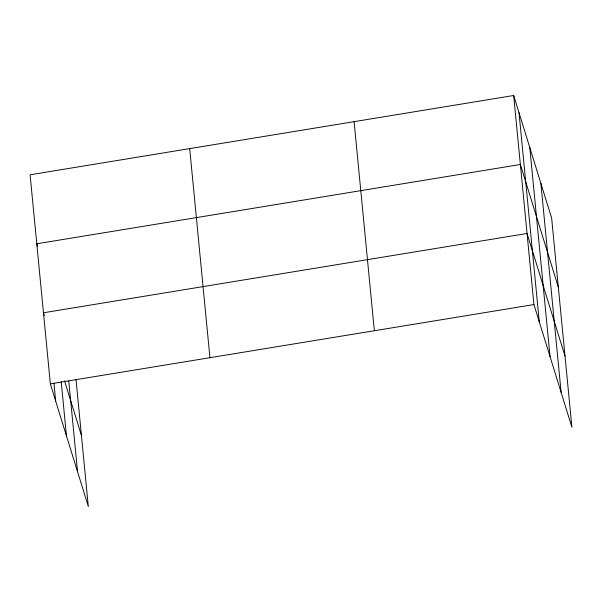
<?xml version="1.0" encoding="UTF-8"?>
<svg xmlns="http://www.w3.org/2000/svg" width="602" height="602" viewBox="0 0 602 602"><rect width="100%" height="100%" fill="white"/><g stroke="black" fill="none" stroke-linecap="round" stroke-linejoin="round"><path stroke-width="0.9" d="M513.679 95.492L533.936 304.567L571.9 427.217L551.643 218.135L513.679 95.492L30.1 174.783L50.357 383.865L88.321 506.508L76.01 379.478M50.357 383.865L533.936 304.567M558.332 287.131L520.361 164.489L36.782 243.78L37.587 246.368M565.015 356.128L527.051 233.486L43.472 312.777L44.27 315.358M64.564 380.923L81.436 435.419M540.874 183.354L561.132 392.429M529.783 147.513L550.04 356.587M519.014 112.725L539.272 321.799M354.096 121.657L374.354 330.739M189.683 148.619L209.94 357.693M68.771 381.051L77.553 471.72M61.201 381.63L66.461 435.878M53.969 383.316L55.685 401.09"/></g></svg>
